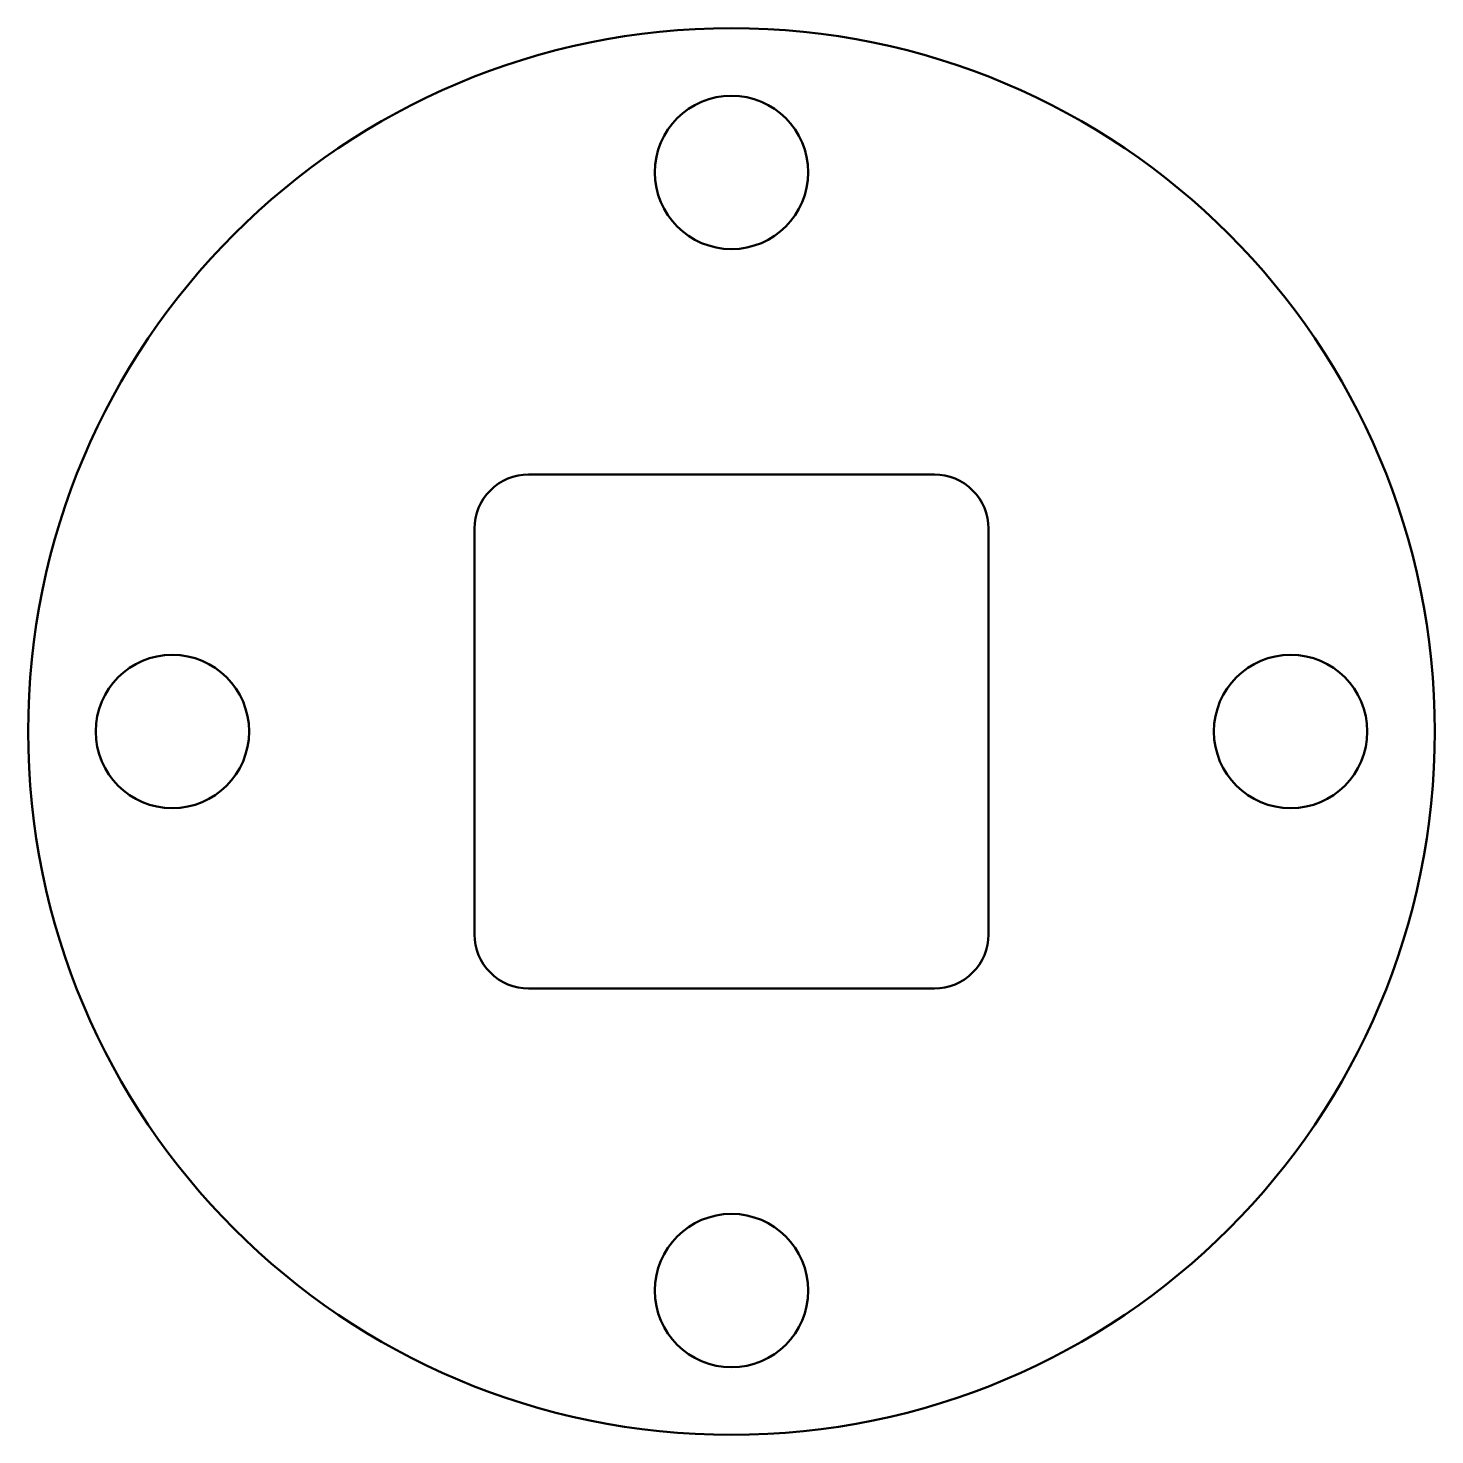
# Model space of a CAD drawing. Header units: millimetres. Extents: x 0 to 156, y 0 to 156.
import ezdxf

# ---------------------------------------------------------------- set-up
doc = ezdxf.new("R2010")
doc.units = ezdxf.units.MM
doc.layers.add('IV_INTERIOR_PROFILES', color=7, linetype='Continuous', lineweight=50)
doc.layers.add('IV_OUTER_PROFILE', color=7, linetype='Continuous', lineweight=50)

msp = doc.modelspace()

# ---------------------------------------------------------------- linework, layer by layer
at = {"layer": 'IV_INTERIOR_PROFILES', "flags": 128}
msp.add_lwpolyline([(100.5, 49.5, 0.414214), (106.5, 55.5), (106.5, 100.5, 0.414214), (100.5, 106.5), (55.5, 106.5, 0.414214), (49.5, 100.5), (49.5, 55.5, 0.414214), (55.5, 49.5)], format="xyb", close=True, dxfattribs=at)
at = {"layer": 'IV_INTERIOR_PROFILES'}
for centre in [(78, 140), (16, 78), (140, 78), (78, 16)]:
    msp.add_circle(centre, 8.5, dxfattribs=at)
at = {"layer": 'IV_OUTER_PROFILE'}
msp.add_circle((78, 78), 78, dxfattribs=at)

doc.saveas('drawing.dxf')
